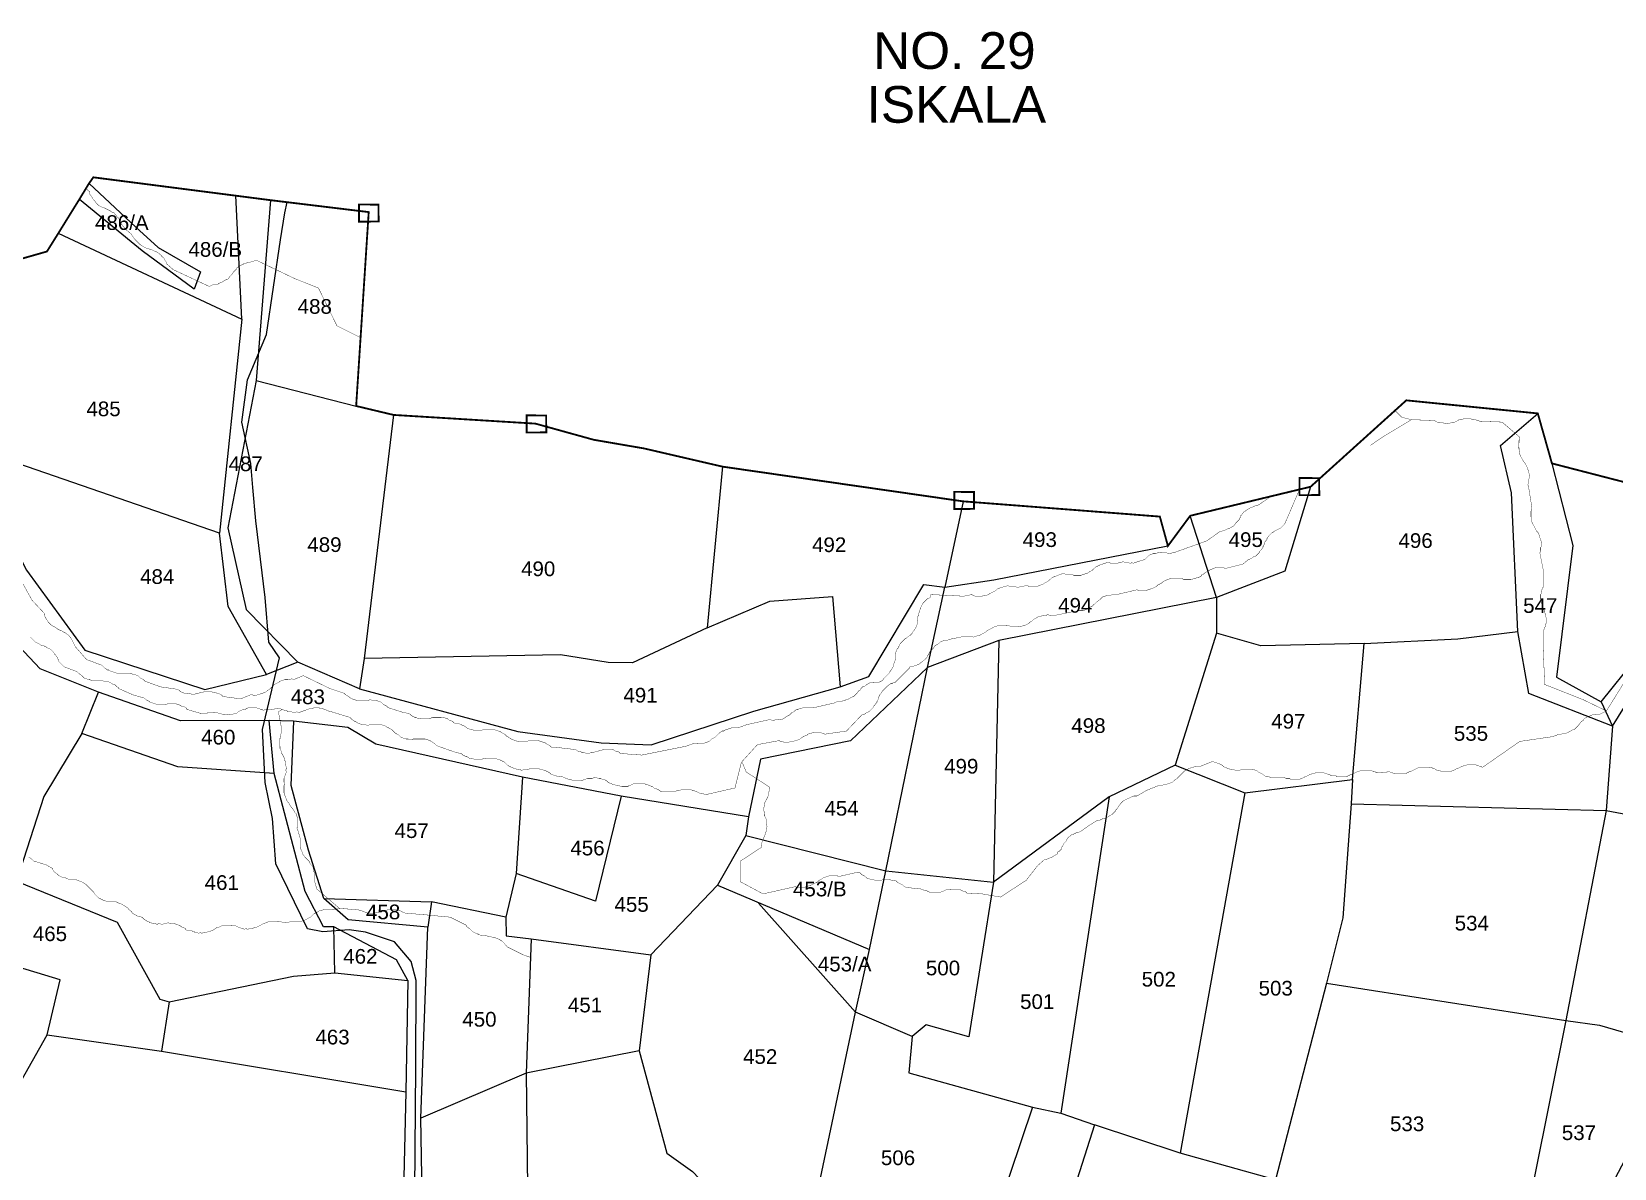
# Model space of a CAD drawing. Header units: inches. Extents: x 617 to 4497, y -923 to 1824.
# Drawn here: x 2661.3 to 3092.5, y 952.4 to 1262.1 of the extents above; entities that cross this region are included whole.
import ezdxf
from ezdxf.enums import TextEntityAlignment as Align

# ---------------------------------------------------------------- set-up
doc = ezdxf.new("R2010")
doc.units = ezdxf.units.IN
doc.header["$LTSCALE"] = 15
doc.header["$MEASUREMENT"] = 0
for name, color, linetype in [('BOUNDARY', 5, 'Continuous'), ('PLOT', 7, 'Continuous'), ('PLOT NO', 7, 'Continuous'), ('ROAD', 50, 'Continuous'), ('STREAM', 130, 'SL')]:
    doc.layers.add(name, color=color, linetype=linetype)
doc.styles.get("Standard").update_dxf_attribs({"font": 'arial.ttf'})
doc.linetypes.add('SL', pattern='A,8e-06,[1,streme line,S=0.066667,R=0,X=0,Y=0],-0.839413', length=0.839421)

msp = doc.modelspace()

# ---------------------------------------------------------------- linework, layer by layer
at = {"layer": 'BOUNDARY', "const_width": 0.5}
msp.add_lwpolyline([(3130.03, 1130.36), (3075.48, 1144.46), (3071.63, 1158.08), (3035.8, 1161.64), (3009.73, 1138.1), (2976.94, 1130.19), (2970.86, 1121.97), (2968.67, 1129.97), (2915.07, 1134.12), (2849.52, 1143.58), (2828.14, 1148.54), (2814.43, 1150.9), (2798.56, 1155.3), (2759.91, 1157.67), (2749.72, 1160.1), (2753.14, 1212.94), (2726.41, 1216.18), (2678.12, 1222.41), (2676.94, 1220.74), (2674.31, 1216.41), (2668.58, 1207.16), (2665.48, 1202.2), (2649.89, 1197.76)], dxfattribs=at)
at = {"layer": 'PLOT'}
for points in [[(2676.94, 1220.74), (2689.71, 1208.84), (2695.8, 1203.31), (2707.3, 1196.68), (2705.57, 1191.93), (2691.41, 1202.36), (2674.31, 1216.41)], [(2718.62, 1183.77), (2716.92, 1217.47)], [(2726.41, 1216.18), (2722.44, 1167.03), (2749.72, 1160.1)], [(2668.58, 1207.16), (2718.62, 1183.77), (2712.45, 1125.41)], [(2649.89, 1197.76), (2642.49, 1149.6), (2659.9, 1115.36), (2675.84, 1093.56), (2708.52, 1082.88), (2725.3, 1086.94), (2714.88, 1105.44), (2712.45, 1125.41), (2642.49, 1149.6)], [(2722.44, 1167.03), (2714.79, 1126.87), (2719.76, 1104.65), (2733.81, 1090.26), (2725.3, 1086.94)], [(2759.91, 1157.67), (2751.87, 1091.26), (2750.66, 1083.08), (2733.81, 1090.26)], [(3024.37, 1095.39), (3049.81, 1096.65), (3066.19, 1098.63), (3064.43, 1136.41), (3061.45, 1149.35), (3071.63, 1158.08)], [(2849.52, 1143.58), (2845.33, 1099.63), (2862.45, 1106.96), (2879.48, 1108.22), (2881.62, 1083.54)], [(3075.48, 1144.46), (3081.15, 1122.11), (3076.77, 1086.2), (3088.92, 1079.47), (3091.95, 1072.88), (3069.15, 1081.81), (3066.19, 1098.63)], [(2915.07, 1134.12), (2910.05, 1110.74)], [(3009.73, 1138.1), (3002.76, 1115.13), (2984.11, 1107.91), (2976.94, 1130.19)], [(2750.66, 1083.08), (2793.73, 1071.44), (2816.49, 1068.3), (2830.08, 1067.79), (2858.07, 1076.98), (2881.62, 1083.54), (2889.36, 1086.36), (2904.39, 1111.47), (2910.05, 1110.74), (2923.48, 1112.78), (2970.86, 1121.97)], [(2905.41, 1088.84), (2884.37, 1068.89), (2859.84, 1063.89), (2856.59, 1048.14), (2821.92, 1053.83), (2795.04, 1058.97), (2755.12, 1067.92), (2747.41, 1072.53), (2732.64, 1074.26), (2725.99, 1074.37), (2701.87, 1074.31), (2679.5, 1082.16), (2663.66, 1088.51), (2641.97, 1111.51)], [(2984.11, 1107.91), (2924.8, 1096.2), (2905.41, 1088.84), (2910.05, 1110.74)], [(2984.11, 1107.91), (2984.14, 1098.18), (2972.81, 1062.23), (2954.9, 1053.61), (2923.31, 1030.38)], [(2845.33, 1099.63), (2825.04, 1090.14), (2818.33, 1090.23), (2805.41, 1092.27), (2751.87, 1091.26)], [(2924.8, 1096.2), (2923.31, 1030.38), (2916.62, 988.22), (2904.99, 991.53), (2901.21, 988.34), (2900.26, 978.43), (2933.95, 969.07), (2918.43, 922.95), (2886.7, 853.29), (2890.22, 829.69), (2885.28, 810.62), (2876.73, 781.45), (2881.23, 780.53), (2857.8, 768.8), (2842.27, 766.4), (2837.38, 764.7)], [(2972.81, 1062.23), (2991.83, 1054.67), (3021.16, 1058.31), (3024.37, 1095.39), (2996.17, 1094.8), (2984.14, 1098.18)], [(3088.92, 1079.47), (3098.28, 1091.16), (3117.85, 1090.81), (3136.63, 1091.8), (3192.71, 1089.81), (3197.38, 1074.38), (3193.11, 1061.81)], [(2805.62, 770.9), (2829.62, 766.51), (2837.38, 764.7), (2842.59, 789.28), (2847.83, 814.98), (2852.14, 836.33), (2857.64, 861.29), (2861.2, 878.82), (2863.92, 890.8), (2873.44, 936.36), (2885.75, 994.93), (2889.53, 1012.01), (2894.05, 1033.45), (2905.41, 1088.84)], [(2547.76, 1082.69), (2584.05, 1064.54), (2597.39, 1059.41), (2628.17, 1042.83), (2657.23, 1030.65), (2684.6, 1019.42), (2696.25, 998.52), (2698.82, 997.79), (2732.64, 1004.71), (2743.89, 1005.64), (2743.64, 1018.17), (2740.8, 1018.17), (2735.83, 1027.8), (2727.42, 1060), (2725.99, 1074.37)], [(3091.95, 1072.88), (3099.69, 1085.28), (3187.11, 1083.31), (3193.11, 1061.81), (3179.96, 1054.95), (3171.58, 1040.28), (3146.55, 1015.46)], [(2727.42, 1060), (2701.14, 1061.8), (2675.03, 1070.84), (2679.5, 1082.16)], [(2740.89, 1025.94), (2736.72, 1039.12), (2732.02, 1056.69), (2732.73, 1074.22)], [(2675.03, 1070.84), (2664.6, 1053.73), (2657.23, 1030.65)], [(3091.95, 1072.88), (3090.23, 1049.87), (3079.29, 992.68), (3070.65, 949.71), (3062.3, 921.69), (3002.07, 889.28), (2972.77, 853.29), (2958.57, 841.74), (2941.16, 827.25)], [(2795.04, 1058.97), (2793.3, 1032.74), (2790.54, 1020.86), (2770.25, 1025.01)], [(3021.16, 1058.31), (3020.78, 1051.67), (3018.48, 1020.65), (3014.06, 1002.8), (3000.18, 949.23), (2974.19, 956.5), (2950.82, 964.28), (2935.88, 917.3), (2944.71, 914.52), (2944.68, 912.02), (2909.32, 841.97), (2886.7, 853.29)], [(2821.92, 1053.83), (2814.93, 1025.23), (2793.3, 1032.74)], [(2954.9, 1053.61), (2941.7, 967.44)], [(2991.83, 1054.67), (2974.19, 956.5)], [(2856.59, 1048.14), (2855.9, 1043.04), (2848.14, 1029.58), (2830, 1010.59), (2826.83, 984.37), (2834.38, 956.53), (2841.36, 951.55), (2852.12, 940.18), (2873.44, 936.36)], [(3020.78, 1051.67), (3090.23, 1049.87), (3146.9, 1039.27), (3146.55, 1015.46), (3113.32, 984.11)], [(2763.8, 1003.55), (2763.28, 973.23), (2761.85, 914.84), (2765.74, 878.04), (2764.36, 848.4), (2726.07, 853.94), (2725.45, 856.4), (2686.46, 860.95), (2656.28, 865.62), (2624.79, 873.88), (2606.07, 880.85), (2610.69, 915.47), (2621.2, 937.26), (2635.67, 947.05), (2642.35, 962.78), (2657.54, 974.56), (2665.54, 988.73), (2669.04, 1003.71), (2626.62, 1016.63), (2628.17, 1042.83)], [(2855.9, 1043.04), (2894.05, 1033.45)], [(2894.05, 1033.45), (2923.31, 1030.38)], [(2848.14, 1029.58), (2889.53, 1012.01)], [(2770.81, 847.21), (2768.45, 888.49), (2768.09, 923.99), (2767.35, 966.07), (2769.28, 1018.07), (2747.58, 1020.09), (2740.89, 1025.94), (2770.25, 1025.01), (2769.28, 1018.07)], [(2885.75, 994.93), (2859.32, 1024.62)], [(2763.8, 1003.55), (2760.67, 1009.23), (2743.64, 1018.17)], [(2790.54, 1020.86), (2790.58, 1015.7), (2797.44, 1014.89), (2796.03, 978.33), (2796.86, 908.1), (2797.26, 888.7), (2806.23, 887.91), (2804.58, 869.95), (2801.94, 844.91), (2799.83, 825.1), (2820.4, 820.38), (2813.72, 792.93), (2805.62, 770.9), (2787.95, 775.37)], [(2797.44, 1014.89), (2830, 1010.59)], [(2743.89, 1005.64), (2763.8, 1003.55)], [(3014.06, 1002.8), (3079.29, 992.68), (3088.48, 991.41), (3113.32, 984.11), (3102.7, 968.66), (3090.76, 946.08), (3062.3, 921.69)], [(2698.82, 997.79), (2696.71, 984.27)], [(2901.21, 988.34), (2885.75, 994.93)], [(2665.54, 988.73), (2696.71, 984.27), (2763.28, 973.23)], [(2826.83, 984.37), (2796.03, 978.33), (2767.35, 966.07)], [(2933.95, 969.07), (2941.7, 967.44), (2950.82, 964.28)]]:
    msp.add_lwpolyline(points, dxfattribs=at)
at = {"layer": 'PLOT', "color": 3, "const_width": 0.5}
for points in [[(2750.48, 1215.01), (2755.81, 1214.96), (2755.84, 1210.37), (2750.48, 1210.32), (2750.48, 1215.01), (2750.48, 1215.01)], [(2796.15, 1157.56), (2801.49, 1157.51), (2801.52, 1152.92), (2796.15, 1152.87), (2796.15, 1157.56), (2796.15, 1157.56)], [(3006.73, 1140.5), (3012.07, 1140.44), (3012.1, 1135.85), (3006.73, 1135.8), (3006.73, 1140.5), (3006.73, 1140.5)], [(2912.69, 1136.71), (2918.03, 1136.66), (2918.05, 1132.07), (2912.69, 1132.02), (2912.69, 1136.71), (2912.69, 1136.71)]]:
    msp.add_lwpolyline(points, dxfattribs=at)
at = {"layer": 'ROAD'}
msp.add_lwpolyline([(2765.7, 946.16), (2766, 979.87), (2766.08, 1003.61), (2764.71, 1008.79), (2760.21, 1014.12), (2752.29, 1016.71), (2747.83, 1017.41), (2740.67, 1016.8), (2736.48, 1017.64), (2731.07, 1028.6), (2727.88, 1035.38), (2726.91, 1047.68), (2724.96, 1057.55), (2724.23, 1071.92), (2728.86, 1091.48), (2725.93, 1095.74), (2724.96, 1107.92), (2722.4, 1128.81), (2721.54, 1137.94), (2721.05, 1144.4), (2718.62, 1155.72), (2720.08, 1167.24), (2725.32, 1179.54), (2729.1, 1205.42), (2730.32, 1212.72), (2730.89, 1215.63)], dxfattribs=at)
at = {"layer": 'STREAM', "color": 4, "lineweight": 0, "const_width": 0.1}
for points in [[(2676.06, 1219.34), (2677.15, 1218.46), (2677.15, 1217.81), (2677.81, 1216.93), (2677.81, 1216.71), (2678.25, 1216.27), (2679.12, 1215.18), (2679.34, 1214.96), (2679.56, 1214.74), (2680.43, 1214.31), (2680.87, 1214.09), (2681.09, 1214.09), (2681.96, 1213.65), (2682.84, 1213.21), (2683.06, 1213), (2683.71, 1212.78), (2684.59, 1211.68), (2684.81, 1211.47), (2685.02, 1211.25), (2685.46, 1210.37), (2685.68, 1209.93), (2685.68, 1209.72), (2685.9, 1209.5), (2686.77, 1208.4), (2688.52, 1206.87), (2688.74, 1206.44), (2689.4, 1205.56), (2689.62, 1205.34), (2690.05, 1204.91), (2690.93, 1204.03), (2691.36, 1203.81), (2691.58, 1203.6), (2692.46, 1203.16), (2692.89, 1202.94), (2693.11, 1202.94), (2693.99, 1202.72), (2694.86, 1202.28), (2695.08, 1202.28), (2695.74, 1201.85), (2696.83, 1200.97), (2696.83, 1200.75), (2697.27, 1200.53), (2697.7, 1199.66), (2697.92, 1199.44), (2698.14, 1199.22), (2698.14, 1198.79), (2699.89, 1197.26), (2709.73, 1192.66), (2710.6, 1193.1), (2711.04, 1193.1), (2712.13, 1193.32), (2712.35, 1193.54), (2713.01, 1193.76), (2714.1, 1194.41), (2714.54, 1194.63), (2714.76, 1194.63), (2715.41, 1195.51), (2715.63, 1195.73), (2715.85, 1195.94), (2716.29, 1196.6), (2717.16, 1197.47), (2717.16, 1197.69), (2717.82, 1198.13), (2718.91, 1198.79), (2719.13, 1198.79), (2719.57, 1199), (2720.44, 1199.22), (2720.88, 1199.22), (2721.1, 1199.44), (2721.53, 1199.44), (2722.41, 1199.88), (2732.9, 1194.85), (2739.46, 1192.23), (2744.49, 1181.95), (2751.05, 1178.67)], [(3032.62, 1159), (3034.59, 1157.03), (3037.21, 1156.37), (3029.56, 1151.78), (3026.06, 1149.38)], [(3095.36, 1085.11), (3090.33, 1077.02), (3083.99, 1080.08), (3073.5, 1084.23), (3073.06, 1095.38), (3073.06, 1098.66), (3073.28, 1099.1), (3073.72, 1100.19), (3073.72, 1100.41), (3073.94, 1101.07), (3073.94, 1102.38), (3073.72, 1102.81), (3073.72, 1103.03), (3073.5, 1104.13), (3073.5, 1104.34), (3073.28, 1104.56), (3072.84, 1105.44), (3072.63, 1106.53), (3072.63, 1106.75), (3072.41, 1107.41), (3072.41, 1108.72), (3072.63, 1109.15), (3072.63, 1109.37), (3072.84, 1110.47), (3073.06, 1110.68), (3073.06, 1110.9), (3073.28, 1111.34), (3073.28, 1114.62), (3072.19, 1120.08), (3072.41, 1120.74), (3072.41, 1121.61), (3072.63, 1121.83), (3072.63, 1122.71), (3072.41, 1123.8), (3072.19, 1124.24), (3072.19, 1124.46), (3071.75, 1125.55), (3071.53, 1125.77), (3071.31, 1125.99), (3070.88, 1126.86), (3070.44, 1127.74), (3070.22, 1127.95), (3070, 1128.61), (3069.78, 1129.92), (3069.78, 1130.14), (3069.78, 1130.58), (3069.78, 1131.45), (3070, 1131.89), (3070, 1132.11), (3070, 1132.55), (3069.13, 1138.01), (3068.91, 1138.67), (3069.13, 1139.1), (3069.13, 1140.2), (3069.35, 1140.42), (3069.35, 1141.07), (3069.13, 1142.38), (3068.91, 1142.82), (3068.91, 1143.04), (3068.47, 1143.91), (3068.25, 1144.35), (3068.04, 1144.57), (3067.6, 1145.23), (3067.16, 1146.1), (3066.94, 1146.32), (3066.72, 1146.97), (3066.51, 1148.29), (3066.51, 1148.72), (3066.29, 1148.94), (3066.51, 1150.03), (3066.51, 1150.47), (3066.51, 1150.69), (3066.72, 1150.91), (3066.51, 1151.78), (3061.91, 1155.72), (3055.79, 1155.94), (3055.36, 1156.16), (3054.48, 1156.37), (3054.04, 1156.37), (3053.39, 1156.59), (3052.08, 1156.59), (3051.86, 1156.59), (3051.42, 1156.59), (3050.55, 1156.37), (3050.11, 1156.37), (3049.89, 1156.16), (3049.02, 1155.72), (3048.14, 1155.5), (3047.92, 1155.5), (3047.05, 1155.28), (3045.74, 1155.5), (3045.52, 1155.5), (3045.08, 1155.5), (3044.21, 1155.72), (3043.77, 1155.94), (3043.55, 1156.16), (3043.33, 1156.16), (3037.21, 1156.37)], [(2999.39, 1135.82), (2995.67, 1133.2), (2995.02, 1132.98), (2994.14, 1132.76), (2993.93, 1132.55), (2993.27, 1132.33), (2992.18, 1131.67), (2991.96, 1131.45), (2991.52, 1131.23), (2990.86, 1130.36), (2990.65, 1130.14), (2990.65, 1129.92), (2990.21, 1129.05), (2989.55, 1128.39), (2989.33, 1128.17), (2988.9, 1127.52), (2987.8, 1126.86), (2987.37, 1126.64), (2987.15, 1126.64), (2986.27, 1126.21), (2985.84, 1126.21), (2985.62, 1125.99), (2985.18, 1125.99), (2981.46, 1123.36), (2972.94, 1120.3), (2971.19, 1119.87), (2970.53, 1120.08), (2969.66, 1120.08), (2969.44, 1120.08), (2968.57, 1120.3), (2967.47, 1119.87), (2967.04, 1119.87), (2966.82, 1119.87), (2965.72, 1119.43), (2965.51, 1119.21), (2965.29, 1118.99), (2964.63, 1118.34), (2963.54, 1117.9), (2963.32, 1117.9), (2962.66, 1117.68), (2961.35, 1117.24), (2961.13, 1117.46), (2960.7, 1117.24), (2959.82, 1117.46), (2959.38, 1117.46), (2959.17, 1117.46), (2958.73, 1117.68), (2956.98, 1117.24), (2956.76, 1117.24), (2956.32, 1117.24), (2955.23, 1117.24), (2955.01, 1117.46), (2954.36, 1117.46), (2953.04, 1117.02), (2952.61, 1116.81), (2952.39, 1116.81), (2951.51, 1116.37), (2951.08, 1116.15), (2950.86, 1115.93), (2950.2, 1115.28), (2949.33, 1114.84), (2949.11, 1114.62), (2948.45, 1114.4), (2947.14, 1113.96), (2946.92, 1113.96), (2946.49, 1113.96), (2945.61, 1113.96), (2945.17, 1113.96), (2944.96, 1114.18), (2944.52, 1114.18), (2944.08, 1114.18), (2942.99, 1114.18), (2942.77, 1114.4), (2942.11, 1114.4), (2940.8, 1113.96), (2940.37, 1113.74), (2940.15, 1113.74), (2939.27, 1113.31), (2939.05, 1113.09), (2938.83, 1112.87), (2937.96, 1112.21), (2937.09, 1111.78), (2936.87, 1111.56), (2936.21, 1111.34), (2935.12, 1110.9), (2934.68, 1110.9), (2934.46, 1110.9), (2933.37, 1110.9), (2932.93, 1110.9), (2932.71, 1111.12), (2932.28, 1111.12), (2932.06, 1111.12), (2929.87, 1110.68), (2929.22, 1110.9), (2928.34, 1110.9), (2928.12, 1110.9), (2927.25, 1111.12), (2926.16, 1110.9), (2925.72, 1110.68), (2925.5, 1110.68), (2924.41, 1110.25), (2924.19, 1110.03), (2923.97, 1109.81), (2923.09, 1109.37), (2922.22, 1108.94), (2922, 1108.72), (2921.35, 1108.5), (2920.03, 1108.28), (2919.82, 1108.28), (2919.38, 1108.28), (2918.29, 1108.28), (2918.07, 1108.5), (2917.85, 1108.5), (2917.41, 1108.72), (2915.22, 1108.28), (2906.26, 1108.72), (2906.04, 1107.84), (2905.39, 1107.62), (2904.73, 1106.97), (2904.51, 1106.75), (2904.08, 1106.31), (2903.42, 1105), (2903.42, 1104.78), (2903.2, 1104.34), (2902.98, 1103.47), (2902.98, 1103.03), (2902.76, 1102.81), (2902.76, 1101.94), (2902.54, 1100.85), (2902.54, 1100.63), (2902.33, 1099.97), (2901.67, 1098.88), (2901.45, 1098.66), (2901.23, 1098.22), (2900.58, 1097.57), (2900.14, 1097.35), (2899.92, 1097.13), (2899.7, 1096.91), (2899.27, 1096.69), (2898.61, 1096.04), (2898.39, 1095.82), (2897.95, 1095.38), (2897.3, 1094.07), (2897.08, 1093.85), (2896.86, 1093.41), (2896.64, 1092.54), (2896.64, 1092.1), (2896.64, 1091.88), (2896.64, 1091.01), (2896.21, 1089.92), (2896.21, 1089.7), (2895.99, 1089.04), (2895.33, 1087.95), (2895.11, 1087.73), (2894.89, 1087.29), (2894.24, 1086.64), (2894.02, 1086.42), (2893.8, 1086.2), (2893.58, 1085.98), (2893.14, 1085.33), (2892.27, 1084.89), (2891.61, 1084.89), (2890.74, 1084.89), (2890.52, 1084.67), (2889.65, 1084.67), (2888.55, 1084.01), (2888.33, 1083.79), (2887.9, 1083.79), (2887.24, 1083.14), (2887.02, 1082.7), (2886.8, 1082.7), (2886.15, 1081.83), (2885.49, 1081.17), (2885.27, 1080.95), (2884.62, 1080.73), (2883.53, 1080.08), (2883.09, 1080.08), (2882.87, 1079.86), (2881.78, 1079.64), (2881.56, 1079.64), (2881.12, 1079.64), (2880.9, 1079.64), (2880.03, 1079.2), (2874.34, 1077.89), (2873.69, 1077.89), (2872.59, 1077.89), (2872.38, 1077.89), (2871.72, 1077.89), (2870.41, 1077.67), (2870.19, 1077.45), (2869.75, 1077.45), (2868.88, 1076.8), (2868.66, 1076.58), (2868.44, 1076.58), (2867.79, 1075.92), (2866.91, 1075.49), (2866.69, 1075.27), (2866.04, 1074.83), (2864.72, 1074.61), (2864.29, 1074.61), (2864.07, 1074.61), (2862.98, 1074.39), (2862.76, 1074.61), (2862.32, 1074.61), (2862.1, 1074.61), (2856.2, 1073.3), (2853.79, 1072.43), (2853.36, 1072.43), (2852.26, 1072.43), (2852.05, 1072.43), (2851.39, 1072.21), (2850.08, 1071.77), (2849.86, 1071.55), (2849.42, 1071.55), (2848.55, 1070.9), (2848.33, 1070.68), (2848.11, 1070.46), (2847.45, 1069.8), (2846.58, 1069.37), (2846.36, 1069.15), (2845.92, 1068.71), (2844.61, 1068.27), (2844.17, 1068.27), (2843.96, 1068.27), (2842.86, 1068.05), (2842.64, 1068.27), (2842.43, 1068.27), (2841.99, 1068.27), (2839.58, 1067.4), (2827.56, 1064.99), (2821.66, 1065.43), (2821.22, 1065.87), (2820.35, 1066.09), (2820.13, 1066.31), (2819.47, 1066.52), (2818.16, 1066.52), (2817.72, 1066.52), (2817.5, 1066.52), (2816.41, 1066.31), (2815.97, 1066.31), (2815.76, 1066.09), (2814.88, 1065.87), (2814.01, 1065.65), (2813.79, 1065.65), (2812.91, 1065.43), (2811.6, 1065.65), (2811.38, 1065.65), (2810.95, 1065.87), (2810.07, 1066.09), (2809.85, 1066.31), (2809.42, 1066.52), (2809.2, 1066.52), (2803.51, 1067.18), (2802.86, 1067.18), (2802.42, 1067.62), (2801.55, 1068.05), (2801.33, 1068.27), (2800.67, 1068.49), (2799.36, 1068.93), (2798.92, 1068.93), (2798.7, 1068.93), (2797.61, 1068.93), (2797.39, 1068.93), (2796.95, 1068.93), (2796.08, 1068.71), (2795.21, 1068.71), (2794.77, 1068.71), (2794.11, 1068.71), (2792.8, 1068.93), (2792.58, 1069.15), (2792.36, 1069.15), (2791.27, 1069.8), (2791.05, 1070.02), (2790.83, 1070.02), (2790.61, 1070.24), (2790.18, 1070.68), (2789.3, 1071.12), (2789.08, 1071.33), (2788.43, 1071.55), (2787.12, 1071.99), (2786.9, 1071.99), (2786.46, 1071.99), (2785.37, 1071.99), (2785.15, 1071.99), (2784.93, 1071.99), (2783.84, 1071.77), (2782.96, 1071.77), (2782.74, 1071.77), (2781.87, 1071.77), (2780.78, 1071.99), (2780.34, 1072.21), (2780.12, 1072.21), (2779.25, 1072.86), (2778.81, 1073.08), (2778.59, 1073.08), (2778.37, 1073.3), (2777.72, 1073.52), (2776.4, 1073.74), (2775.97, 1074.18), (2774.87, 1074.61), (2774.66, 1074.83), (2774.22, 1075.05), (2772.91, 1075.27), (2772.47, 1075.27), (2772.25, 1075.27), (2771.16, 1075.27), (2770.72, 1075.27), (2770.5, 1075.27), (2769.63, 1074.83), (2768.53, 1074.83), (2768.32, 1074.83), (2767.66, 1074.83), (2766.35, 1075.05), (2766.13, 1075.27), (2765.69, 1075.27), (2764.82, 1075.71), (2764.6, 1075.92), (2764.38, 1076.14), (2763.94, 1076.36), (2762.63, 1076.58), (2758.48, 1077.89), (2758.04, 1078.33), (2757.17, 1078.77), (2756.95, 1078.99), (2756.51, 1079.42), (2755.2, 1079.86), (2754.76, 1079.86), (2754.54, 1079.86), (2753.45, 1080.08), (2753.01, 1079.86), (2752.79, 1079.86), (2751.92, 1079.86), (2750.83, 1079.86), (2750.61, 1079.86), (2749.95, 1079.86), (2748.64, 1080.3), (2748.42, 1080.52), (2748.2, 1080.52), (2747.33, 1081.17), (2746.89, 1081.39), (2746.67, 1081.61), (2746.45, 1081.83), (2742.52, 1083.14), (2735.31, 1086.64), (2732.68, 1085.54), (2732.24, 1085.76), (2731.15, 1085.54), (2730.93, 1085.54), (2730.28, 1085.54), (2728.97, 1085.11), (2728.75, 1084.89), (2728.31, 1084.67), (2727.44, 1084.23), (2727.22, 1084.01), (2727, 1083.79), (2726.34, 1083.14), (2725.47, 1082.48), (2725.25, 1082.26), (2724.81, 1082.05), (2723.5, 1081.61), (2723.28, 1081.39), (2722.84, 1081.39), (2721.97, 1081.17), (2721.53, 1081.39), (2721.31, 1081.39), (2720.88, 1081.39), (2718.25, 1080.3), (2713.44, 1080.95), (2713.01, 1081.39), (2712.13, 1081.83), (2711.91, 1081.83), (2711.26, 1082.05), (2709.95, 1082.26), (2709.51, 1082.26), (2709.29, 1082.26), (2708.2, 1082.26), (2707.98, 1082.05), (2707.54, 1082.05), (2706.67, 1081.83), (2705.79, 1081.61), (2705.57, 1081.61), (2704.92, 1081.61), (2703.61, 1081.83), (2703.17, 1081.83), (2702.95, 1081.83), (2701.86, 1082.26), (2701.64, 1082.48), (2701.42, 1082.7), (2700.98, 1082.92), (2696.39, 1083.58), (2692.24, 1085.11), (2691.8, 1085.54), (2690.93, 1085.98), (2690.71, 1086.2), (2690.27, 1086.64), (2688.96, 1087.07), (2688.74, 1087.07), (2688.3, 1087.29), (2687.43, 1087.29), (2686.99, 1087.29), (2686.77, 1087.29), (2685.9, 1087.29), (2684.81, 1087.29), (2684.59, 1087.29), (2683.93, 1087.51), (2682.62, 1087.95), (2682.4, 1088.17), (2681.96, 1088.17), (2681.09, 1088.82), (2680.87, 1089.04), (2680.65, 1089.26), (2680.43, 1089.48), (2676.28, 1091.01), (2673.22, 1094.51), (2673, 1094.94), (2672.56, 1095.82), (2672.34, 1096.26), (2672.13, 1096.69), (2671.25, 1097.79), (2670.81, 1098), (2670.6, 1098.22), (2669.72, 1098.66), (2669.5, 1098.88), (2669.28, 1098.88), (2668.41, 1099.32), (2667.54, 1099.97), (2667.32, 1099.97), (2666.66, 1100.41), (2665.79, 1101.28), (2665.57, 1101.72), (2665.35, 1101.94), (2664.91, 1102.81), (2664.91, 1103.25), (2664.69, 1103.47), (2664.69, 1103.69), (2661.41, 1107.19), (2659.01, 1111.56)], [(3006.82, 1137.57), (3002.67, 1127.95), (3001.58, 1126.86), (3001.36, 1126.64), (3001.14, 1126.64), (3000.7, 1126.42), (2999.83, 1125.99), (2999.61, 1125.77), (2999.17, 1125.55), (2998.3, 1124.68), (2997.86, 1124.02), (2997.86, 1123.8), (2997.2, 1122.93), (2996.99, 1122.05), (2996.77, 1121.83), (2996.77, 1121.61), (2996.11, 1120.74), (2995.89, 1120.52), (2995.67, 1120.08), (2994.8, 1119.21), (2994.14, 1118.99), (2993.93, 1118.77), (2993.05, 1118.34), (2992.61, 1118.12), (2991.3, 1117.02), (2986.93, 1115.93), (2986.49, 1115.93), (2986.27, 1115.93), (2985.84, 1116.15), (2984.74, 1116.15), (2984.52, 1116.15), (2984.09, 1116.15), (2982.99, 1115.71), (2982.34, 1115.49), (2982.12, 1115.28), (2981.25, 1114.84), (2980.37, 1114.18), (2980.15, 1114.18), (2979.93, 1113.74), (2979.06, 1113.31), (2978.62, 1113.31), (2978.4, 1113.09), (2977.09, 1112.87), (2976.44, 1112.87), (2976.22, 1112.87), (2975.12, 1112.87), (2974.69, 1113.09), (2974.25, 1113.09), (2974.03, 1113.09), (2973.59, 1113.09), (2972.72, 1113.09), (2972.28, 1113.09), (2971.85, 1113.09), (2970.75, 1112.87), (2970.1, 1112.43), (2969.88, 1112.43), (2969, 1111.78), (2968.13, 1111.34), (2967.91, 1111.12), (2967.69, 1110.9), (2966.82, 1110.47), (2966.38, 1110.25), (2966.16, 1110.25), (2964.85, 1109.81), (2964.19, 1109.81), (2963.98, 1109.81), (2962.88, 1109.81), (2962.44, 1110.03), (2957.85, 1108.94), (2956.98, 1108.72), (2956.54, 1108.72), (2956.32, 1108.72), (2955.89, 1108.72), (2955.01, 1108.5), (2954.57, 1108.5), (2954.36, 1108.5), (2953.04, 1108.06), (2952.61, 1107.62), (2952.39, 1107.41), (2951.51, 1106.75), (2950.86, 1106.09), (2950.64, 1106.09), (2950.42, 1105.66), (2949.55, 1105.22), (2949.33, 1105), (2948.89, 1104.78), (2947.8, 1104.34), (2947.14, 1104.34), (2946.7, 1104.34), (2945.83, 1104.13), (2945.17, 1104.13), (2944.3, 1103.91), (2939.93, 1103.03), (2939.71, 1103.03), (2939.27, 1103.03), (2939.05, 1103.03), (2937.96, 1103.25), (2937.74, 1103.03), (2937.3, 1103.03), (2935.99, 1102.81), (2935.34, 1102.6), (2935.12, 1102.38), (2934.24, 1101.94), (2933.59, 1101.28), (2933.37, 1101.28), (2932.93, 1100.85), (2932.06, 1100.41), (2931.84, 1100.41), (2931.4, 1100.19), (2930.09, 1099.97), (2929.43, 1099.97), (2929.22, 1099.97), (2928.12, 1099.97), (2927.69, 1100.19), (2927.25, 1100.19), (2927.03, 1100.19), (2926.81, 1100.41), (2925.72, 1100.41), (2925.28, 1100.41), (2925.06, 1100.41), (2923.75, 1099.97), (2923.09, 1099.75), (2922.88, 1099.53), (2922, 1099.1), (2921.35, 1098.66), (2921.13, 1098.44), (2920.69, 1098.22), (2919.82, 1097.79), (2919.6, 1097.57), (2919.16, 1097.57), (2917.85, 1097.13), (2917.19, 1097.35), (2916.97, 1097.35), (2915.88, 1097.35), (2915.44, 1097.35), (2911.07, 1096.47), (2910.85, 1096.26), (2910.41, 1096.26), (2910.2, 1096.26), (2909.98, 1096.26), (2908.88, 1095.82), (2908.67, 1095.6), (2908.45, 1095.38), (2907.35, 1094.73), (2906.92, 1094.07), (2906.7, 1093.85), (2906.04, 1093.2), (2905.61, 1092.32), (2905.39, 1092.1), (2905.39, 1091.88), (2904.73, 1091.01), (2904.29, 1090.79), (2904.08, 1090.57), (2902.98, 1089.7), (2902.33, 1089.48), (2902.11, 1089.48), (2901.23, 1089.04), (2900.58, 1089.04), (2900.58, 1088.82), (2896.42, 1084.67), (2895.99, 1084.67), (2895.77, 1084.45), (2895.33, 1084.45), (2894.46, 1083.79), (2894.24, 1083.58), (2894.02, 1083.36), (2893.14, 1082.48), (2892.71, 1081.83), (2892.49, 1081.61), (2892.05, 1080.73), (2891.83, 1079.86), (2891.61, 1079.64), (2891.61, 1079.42), (2890.96, 1078.55), (2890.74, 1078.33), (2890.52, 1077.89), (2889.65, 1077.02), (2888.99, 1076.58), (2888.77, 1076.58), (2887.9, 1075.92), (2887.46, 1075.92), (2883.31, 1071.55), (2877.4, 1070.68), (2876.97, 1070.9), (2876.75, 1070.9), (2876.31, 1071.12), (2875.44, 1071.12), (2875, 1071.12), (2874.56, 1071.12), (2873.25, 1070.9), (2872.81, 1070.68), (2872.59, 1070.46), (2871.5, 1070.02), (2870.85, 1069.58), (2870.63, 1069.37), (2870.19, 1069.15), (2869.32, 1068.93), (2868.88, 1068.71), (2868.66, 1068.71), (2867.35, 1068.49), (2866.69, 1068.49), (2866.47, 1068.49), (2865.38, 1068.71), (2864.94, 1068.93), (2859.04, 1067.84), (2854.67, 1063.03), (2852.92, 1056.03), (2845.27, 1054.28), (2843.52, 1054.5), (2843.08, 1054.72), (2842.86, 1054.72), (2842.64, 1054.94), (2841.55, 1055.38), (2841.33, 1055.38), (2840.9, 1055.59), (2839.58, 1055.59), (2838.93, 1055.59), (2838.71, 1055.59), (2837.62, 1055.38), (2836.74, 1055.16), (2836.52, 1055.16), (2836.3, 1054.94), (2835.21, 1054.94), (2834.77, 1054.94), (2834.56, 1054.94), (2833.24, 1054.94), (2832.59, 1055.16), (2832.37, 1055.38), (2831.5, 1055.81), (2830.84, 1056.03), (2830.62, 1056.25), (2830.4, 1056.47), (2830.18, 1056.47), (2829.09, 1056.91), (2828.87, 1056.91), (2828.43, 1057.12), (2827.12, 1057.34), (2826.47, 1057.12), (2826.25, 1057.12), (2825.16, 1057.12), (2824.28, 1056.69), (2824.06, 1056.69), (2823.84, 1056.47), (2822.75, 1056.47), (2822.31, 1056.47), (2822.09, 1056.47), (2820.78, 1056.69), (2820.13, 1056.91), (2819.91, 1056.91), (2818.82, 1057.34), (2818.38, 1057.56), (2818.16, 1057.78), (2817.94, 1058), (2817.5, 1058.22), (2816.63, 1058.44), (2816.41, 1058.65), (2815.97, 1058.65), (2814.66, 1058.87), (2814.01, 1058.65), (2813.79, 1058.65), (2812.69, 1058.65), (2811.82, 1058.22), (2811.6, 1058.22), (2811.16, 1058), (2810.29, 1058), (2809.85, 1058), (2809.63, 1058), (2808.32, 1058.22), (2807.67, 1058.44), (2807.45, 1058.44), (2806.35, 1058.87), (2805.92, 1059.09), (2804.17, 1059.31), (2802.86, 1059.75), (2802.64, 1059.97), (2802.42, 1060.18), (2801.98, 1060.4), (2801.11, 1060.84), (2800.89, 1060.84), (2800.45, 1061.06), (2799.14, 1061.28), (2798.48, 1061.28), (2798.27, 1061.28), (2797.17, 1061.28), (2796.3, 1061.06), (2796.08, 1061.06), (2795.64, 1061.06), (2794.77, 1060.84), (2794.33, 1061.06), (2794.11, 1061.06), (2792.8, 1061.28), (2792.14, 1061.71), (2791.93, 1061.71), (2791.05, 1062.15), (2790.61, 1062.59), (2790.4, 1062.81), (2790.18, 1063.03), (2789.74, 1063.25), (2788.87, 1063.68), (2788.65, 1063.68), (2788.21, 1063.9), (2786.9, 1064.12), (2786.24, 1064.12), (2786.02, 1064.12), (2784.93, 1064.12), (2784.06, 1063.9), (2783.84, 1063.9), (2783.4, 1063.9), (2782.53, 1063.9), (2782.09, 1063.9), (2781.87, 1063.9), (2780.56, 1064.12), (2779.9, 1064.56), (2779.68, 1064.56), (2778.81, 1064.99), (2778.37, 1065.43), (2777.06, 1065.65), (2772.03, 1067.4), (2771.6, 1067.62), (2771.38, 1067.84), (2771.16, 1068.05), (2770.28, 1068.71), (2770.06, 1068.71), (2769.85, 1068.93), (2768.53, 1069.37), (2767.88, 1069.37), (2767.44, 1069.37), (2766.57, 1069.37), (2765.69, 1069.37), (2765.26, 1069.37), (2765.04, 1069.15), (2763.94, 1069.37), (2763.73, 1069.37), (2763.29, 1069.37), (2761.98, 1069.8), (2761.54, 1070.24), (2761.32, 1070.46), (2760.45, 1070.9), (2760.01, 1071.33), (2759.79, 1071.55), (2759.57, 1071.77), (2759.35, 1071.99), (2758.48, 1072.43), (2758.04, 1072.65), (2757.82, 1072.86), (2756.51, 1073.3), (2755.85, 1073.3), (2755.64, 1073.3), (2754.54, 1073.3), (2753.67, 1073.3), (2753.45, 1073.3), (2753.01, 1073.08), (2751.92, 1073.3), (2751.7, 1073.3), (2751.26, 1073.3), (2750.17, 1073.74), (2749.52, 1074.18), (2749.3, 1074.18), (2748.42, 1074.83), (2747.98, 1075.27), (2742.96, 1076.8), (2742.08, 1077.02), (2741.86, 1077.02), (2741.65, 1077.24), (2741.21, 1077.45), (2740.33, 1077.67), (2739.9, 1077.67), (2739.68, 1077.89), (2738.37, 1077.89), (2737.49, 1077.67), (2737.27, 1077.67), (2736.4, 1077.45), (2735.52, 1077.02), (2735.31, 1077.02), (2734.87, 1076.8), (2733.99, 1076.58), (2733.56, 1076.8), (2733.12, 1076.58), (2731.81, 1076.8), (2731.15, 1076.8), (2730.93, 1077.02), (2730.06, 1077.24), (2729.62, 1077.45), (2728.53, 1076.8), (2729.4, 1072.21), (2729.4, 1071.12), (2729.18, 1070.68), (2728.97, 1069.58), (2728.97, 1069.37), (2728.75, 1068.71), (2728.97, 1067.4), (2728.97, 1067.18), (2728.97, 1066.74), (2729.4, 1065.87), (2729.4, 1065.43), (2729.62, 1065.21), (2730.06, 1064.34), (2730.28, 1063.46), (2730.5, 1063.25), (2730.5, 1062.59), (2730.71, 1061.28), (2730.5, 1060.84), (2730.71, 1060.62), (2730.5, 1059.53), (2730.28, 1059.31), (2730.28, 1058.87), (2730.06, 1058.65), (2730.06, 1057.56), (2730.28, 1057.12), (2730.06, 1056.69), (2730.06, 1055.59), (2730.06, 1055.38), (2730.06, 1054.72), (2730.5, 1053.41), (2730.71, 1052.97), (2730.71, 1052.75), (2731.37, 1051.88), (2731.59, 1051.66), (2731.59, 1051.44), (2732.24, 1050.57), (2732.9, 1049.69), (2732.9, 1049.47), (2733.34, 1049.04), (2733.78, 1047.72), (2733.78, 1047.29), (2733.78, 1047.07), (2733.78, 1045.97), (2733.78, 1045.76), (2733.78, 1045.32), (2733.56, 1045.1), (2733.78, 1044.66), (2734.43, 1042.48), (2734.43, 1042.04), (2734.43, 1040.95), (2734.43, 1040.73), (2734.43, 1040.07), (2734.87, 1038.76), (2735.09, 1038.54), (2735.09, 1038.1), (2735.74, 1037.23), (2735.96, 1037.01), (2736.18, 1036.79), (2736.84, 1036.14), (2737.27, 1035.26), (2737.49, 1035.04), (2737.93, 1034.61), (2738.15, 1033.3), (2738.37, 1032.86), (2738.37, 1032.64), (2738.37, 1031.55), (2738.37, 1031.11), (2738.37, 1030.89), (2738.37, 1030.67), (2739.02, 1028.49), (2745.14, 1023.24)], [(2660.98, 1097.13), (2661.85, 1096.26), (2662.07, 1096.04), (2662.29, 1095.82), (2663.16, 1095.38), (2663.6, 1095.16), (2663.82, 1094.94), (2664.69, 1094.73), (2665.57, 1094.29), (2665.79, 1094.07), (2666.44, 1093.85), (2667.32, 1092.98), (2667.54, 1092.54), (2667.75, 1092.32), (2668.41, 1091.45), (2668.41, 1091.23), (2668.63, 1091.01), (2668.63, 1090.57), (2670.16, 1089.04), (2673.66, 1087.73), (2674.09, 1087.29), (2674.97, 1086.64), (2675.19, 1086.42), (2675.62, 1085.98), (2676.94, 1085.54), (2677.15, 1085.54), (2677.59, 1085.33), (2678.47, 1085.33), (2678.9, 1085.33), (2679.12, 1085.33), (2680.21, 1085.33), (2681.09, 1085.11), (2681.31, 1085.11), (2681.96, 1085.11), (2683.28, 1084.45), (2683.49, 1084.23), (2683.93, 1084.23), (2684.59, 1083.58), (2685.02, 1083.36), (2685.02, 1083.14), (2685.46, 1082.92), (2688.96, 1081.39), (2692.02, 1080.52), (2692.46, 1080.08), (2693.33, 1079.64), (2693.55, 1079.42), (2694.21, 1079.2), (2695.52, 1078.77), (2695.74, 1078.77), (2696.17, 1078.77), (2697.05, 1078.77), (2697.49, 1078.77), (2697.7, 1078.77), (2698.58, 1078.99), (2699.67, 1078.99), (2699.89, 1078.99), (2700.55, 1078.99), (2701.86, 1078.55), (2702.08, 1078.33), (2702.51, 1078.33), (2703.39, 1077.89), (2703.61, 1077.45), (2703.82, 1077.45), (2704.26, 1077.24), (2707.32, 1076.36), (2711.7, 1076.58), (2712.35, 1076.36), (2713.23, 1076.14), (2713.44, 1076.14), (2714.1, 1075.92), (2715.41, 1076.14), (2715.85, 1076.14), (2716.07, 1076.14), (2717.16, 1076.36), (2717.38, 1076.58), (2717.6, 1076.8), (2718.47, 1077.24), (2719.57, 1077.45), (2719.78, 1077.67), (2720.44, 1077.89), (2721.75, 1077.89), (2721.97, 1077.89), (2722.41, 1077.89), (2723.28, 1077.67), (2723.72, 1077.45), (2723.94, 1077.45), (2724.37, 1077.24), (2728.75, 1077.67), (2729.62, 1077.45)], [(2854.89, 1063.03), (2855.98, 1060.4), (2862.32, 1056.25), (2862.1, 1054.28), (2861.88, 1053.63), (2861.45, 1052.75), (2861.23, 1052.53), (2861.01, 1051.88), (2860.79, 1050.57), (2860.79, 1050.35), (2860.79, 1049.91), (2861.01, 1048.82), (2861.01, 1048.6), (2861.01, 1048.38), (2861.45, 1047.5), (2861.45, 1046.41), (2861.45, 1046.19), (2861.66, 1045.54), (2861.45, 1044.23), (2861.23, 1043.79), (2861.23, 1043.57), (2860.79, 1042.48), (2860.57, 1042.26), (2860.57, 1042.04), (2860.35, 1041.82), (2860.13, 1039.85), (2854.45, 1036.14), (2854.45, 1030.45), (2860.57, 1027.17), (2864.51, 1028.05), (2869.32, 1029.14), (2869.75, 1028.92), (2870.85, 1028.92), (2871.06, 1028.92), (2871.72, 1028.92), (2873.03, 1029.36), (2873.47, 1029.36), (2873.69, 1029.58), (2874.56, 1030.02), (2875, 1030.23), (2875.22, 1030.23), (2875.87, 1030.89), (2876.75, 1031.33), (2876.97, 1031.55), (2877.62, 1031.76), (2878.93, 1032.2), (2879.15, 1032.2), (2879.59, 1032.2), (2880.68, 1032.2), (2880.9, 1031.98), (2881.12, 1031.98), (2881.56, 1031.98), (2886.37, 1033.08), (2887.02, 1032.86), (2887.46, 1032.42), (2888.33, 1031.98), (2888.55, 1031.76), (2888.99, 1031.33), (2890.3, 1031.11), (2890.74, 1031.11), (2890.96, 1030.89), (2892.05, 1030.89), (2892.27, 1030.89), (2892.71, 1030.89), (2893.58, 1031.11), (2894.46, 1031.11), (2894.89, 1031.11), (2895.55, 1030.89), (2896.86, 1030.67), (2897.08, 1030.45), (2897.3, 1030.23), (2898.17, 1029.8), (2898.61, 1029.58), (2898.83, 1029.36), (2899.05, 1029.14), (2899.7, 1028.92), (2903.64, 1028.49), (2904.08, 1028.27), (2905.17, 1028.05), (2905.39, 1027.83), (2906.04, 1027.61), (2907.35, 1027.61), (2907.57, 1027.61), (2908.01, 1027.61), (2908.88, 1027.61), (2909.32, 1027.83), (2909.54, 1027.83), (2910.41, 1028.27), (2911.51, 1028.27), (2911.73, 1028.49), (2912.38, 1028.49), (2913.69, 1028.49), (2913.91, 1028.27), (2914.35, 1028.27), (2915.22, 1027.83), (2915.66, 1027.83), (2915.88, 1027.61), (2916.1, 1027.39), (2920.25, 1027.17), (2925.28, 1026.3), (2932.28, 1030.89), (2935.34, 1034.83), (2937.3, 1036.57), (2937.74, 1036.57), (2938.83, 1037.01), (2939.05, 1037.01), (2939.71, 1037.45), (2940.8, 1038.1), (2940.8, 1038.54), (2941.24, 1038.76), (2941.9, 1039.42), (2941.9, 1039.85), (2942.11, 1040.07), (2942.55, 1040.95), (2943.21, 1041.6), (2943.21, 1041.82), (2943.64, 1042.48), (2944.74, 1043.35), (2944.96, 1043.35), (2945.39, 1043.57), (2946.27, 1044.01), (2946.7, 1044.01), (2946.92, 1044.23), (2947.14, 1044.23), (2949.33, 1045.76), (2951.73, 1047.29), (2952.39, 1047.29), (2953.26, 1047.72), (2953.48, 1047.72), (2954.14, 1047.94), (2955.23, 1048.6), (2955.67, 1048.82), (2955.89, 1049.04), (2956.54, 1049.69), (2956.76, 1050.13), (2956.98, 1050.35), (2957.42, 1051), (2958.07, 1051.88), (2958.29, 1052.1), (2958.73, 1052.53), (2960.04, 1053.19), (2960.26, 1053.19), (2960.48, 1053.41), (2961.57, 1053.84), (2962.01, 1053.84), (2962.23, 1053.84), (2962.44, 1053.84), (2965.07, 1055.38), (2968.35, 1056.69), (2968.78, 1056.69), (2969.88, 1056.91), (2970.1, 1056.91), (2970.75, 1057.12), (2972.06, 1057.56), (2972.28, 1057.78), (2972.5, 1058), (2973.38, 1058.65), (2973.59, 1058.87), (2973.81, 1059.09), (2974.47, 1059.75), (2975.12, 1060.4), (2975.34, 1060.62), (2976, 1061.06), (2977.09, 1061.5), (2977.53, 1061.5), (2977.75, 1061.71), (2978.84, 1061.93), (2979.06, 1061.93), (2979.5, 1061.93), (2979.72, 1061.93), (2982.99, 1063.25), (2984.96, 1062.59), (2985.4, 1062.37), (2986.27, 1061.71), (2986.49, 1061.71), (2987.15, 1061.28), (2988.46, 1061.06), (2988.9, 1061.06), (2989.12, 1060.84), (2990.21, 1060.84), (2990.43, 1060.84), (2990.86, 1061.06), (2991.74, 1061.06), (2992.61, 1061.06), (2993.05, 1061.06), (2993.71, 1061.06), (2995.02, 1060.84), (2995.24, 1060.62), (2995.46, 1060.4), (2996.33, 1059.97), (2996.77, 1059.75), (2996.99, 1059.53), (2997.2, 1059.31), (2999.17, 1058.87), (3002.45, 1058.87), (3003.11, 1058.65), (3003.98, 1058.65), (3004.2, 1058.44), (3004.86, 1058.44), (3006.17, 1058.44), (3006.6, 1058.44), (3006.82, 1058.44), (3007.92, 1058.87), (3008.14, 1059.09), (3008.35, 1059.09), (3009.23, 1059.53), (3010.32, 1059.97), (3010.54, 1059.97), (3011.2, 1060.18), (3012.51, 1060.18), (3012.73, 1060.18), (3013.16, 1060.18), (3014.04, 1059.97), (3014.48, 1059.75), (3014.69, 1059.75), (3015.13, 1059.53), (3015.57, 1059.31), (3016.66, 1059.31), (3016.88, 1059.09), (3017.54, 1059.09), (3018.85, 1059.09), (3019.07, 1059.09), (3019.5, 1059.09), (3020.38, 1059.53), (3020.81, 1059.75), (3021.03, 1059.75), (3021.91, 1060.18), (3022.78, 1060.62), (3023, 1060.62), (3023.66, 1060.84), (3024.97, 1060.84), (3025.41, 1060.84), (3025.62, 1060.84), (3026.72, 1060.62), (3026.94, 1060.4), (3027.37, 1060.4), (3027.59, 1060.18), (3030.87, 1060.4), (3031.31, 1060.4), (3031.75, 1060.18), (3032.84, 1059.97), (3033.06, 1059.97), (3033.71, 1059.97), (3035.02, 1059.97), (3035.24, 1059.97), (3035.68, 1059.97), (3036.56, 1060.4), (3036.99, 1060.62), (3037.21, 1060.62), (3038.09, 1061.06), (3038.96, 1061.5), (3039.18, 1061.5), (3039.83, 1061.71), (3041.15, 1061.71), (3041.58, 1061.71), (3041.8, 1061.71), (3042.89, 1061.5), (3043.11, 1061.28), (3043.55, 1061.28), (3043.77, 1061.06), (3044.21, 1060.84), (3045.3, 1060.62), (3045.52, 1060.62), (3046.17, 1060.62), (3047.49, 1060.62), (3047.92, 1060.62), (3048.14, 1060.62), (3049.23, 1061.06), (3049.45, 1061.28), (3049.67, 1061.28), (3050.55, 1061.71), (3051.64, 1062.15), (3051.86, 1062.15), (3052.51, 1062.37), (3053.83, 1062.37), (3054.04, 1062.37), (3054.48, 1062.37), (3055.36, 1062.15), (3055.79, 1061.93), (3056.01, 1061.93), (3056.45, 1061.71), (3056.67, 1061.71), (3066.72, 1068.71), (3075.69, 1070.02), (3077.44, 1070.68), (3077.87, 1070.68), (3078.97, 1070.9), (3079.18, 1070.9), (3079.84, 1071.12), (3080.93, 1071.77), (3081.37, 1071.99), (3081.59, 1071.99), (3082.25, 1072.65), (3082.68, 1073.08), (3083.34, 1073.96), (3084.21, 1074.61), (3084.21, 1074.83), (3084.87, 1075.27), (3085.96, 1075.71), (3086.4, 1075.92), (3086.62, 1075.92), (3087.71, 1076.14), (3087.93, 1076.14), (3088.37, 1076.14), (3088.59, 1076.14), (3090.33, 1077.02)], [(2797.17, 1009.9), (2795.21, 1010.56), (2790.83, 1012.75), (2790.61, 1013.18), (2790.4, 1013.18), (2790.18, 1013.62), (2789.52, 1014.28), (2789.08, 1014.49), (2788.87, 1014.71), (2787.77, 1015.15), (2787.12, 1015.37), (2786.9, 1015.37), (2785.81, 1015.59), (2784.93, 1015.81), (2784.71, 1015.81), (2784.27, 1015.81), (2783.18, 1016.02), (2782.96, 1016.24), (2782.74, 1016.24), (2781.43, 1016.9), (2781, 1017.34), (2780.78, 1017.55), (2779.9, 1018.21), (2779.68, 1018.65), (2775.31, 1020.83), (2768.32, 1021.49), (2763.07, 1021.93), (2762.63, 1022.15), (2762.41, 1022.15), (2762.19, 1022.36), (2761.1, 1022.8), (2760.88, 1022.8), (2760.45, 1022.8), (2759.13, 1023.02), (2758.48, 1022.8), (2758.26, 1022.8), (2757.17, 1022.58), (2756.51, 1022.15), (2756.07, 1022.15), (2755.85, 1022.15), (2754.76, 1021.93), (2754.54, 1021.93), (2754.11, 1021.93), (2752.79, 1021.93), (2752.14, 1022.15), (2751.92, 1022.36), (2751.05, 1022.58), (2750.39, 1022.8), (2745.14, 1023.24), (2743.83, 1022.8), (2743.18, 1023.02), (2742.3, 1023.02), (2742.08, 1023.02), (2741.21, 1023.02), (2740.11, 1022.58), (2739.68, 1022.58), (2739.46, 1022.36), (2738.58, 1021.93), (2738.15, 1021.71), (2737.93, 1021.49), (2737.27, 1020.83), (2736.4, 1020.4), (2736.18, 1020.18), (2735.52, 1019.96), (2734.43, 1019.52), (2733.99, 1019.52), (2733.78, 1019.52), (2732.68, 1019.52), (2732.24, 1019.52), (2732.03, 1019.52), (2731.59, 1019.52), (2730.28, 1019.3), (2730.06, 1019.3), (2729.4, 1019.52), (2728.53, 1019.52), (2728.31, 1019.74), (2727.65, 1019.74), (2726.34, 1019.74), (2725.9, 1019.52), (2725.69, 1019.52), (2724.59, 1019.09), (2724.37, 1019.09), (2724.16, 1018.87), (2723.28, 1018.43), (2722.41, 1017.99), (2721.97, 1017.99), (2721.53, 1017.77), (2720, 1017.55), (2719.78, 1017.77), (2719.35, 1017.55), (2718.47, 1017.77), (2718.03, 1017.99), (2717.82, 1017.99), (2717.38, 1018.21), (2716.94, 1018.43), (2715.85, 1018.43), (2715.63, 1018.65), (2714.97, 1018.65), (2713.66, 1018.65), (2713.44, 1018.43), (2713.01, 1018.43), (2712.13, 1017.99), (2711.7, 1017.99), (2711.48, 1017.77), (2710.82, 1017.34), (2709.73, 1016.9), (2709.51, 1016.9), (2708.85, 1016.68), (2707.54, 1016.46), (2707.32, 1016.68), (2706.89, 1016.46), (2705.79, 1016.68), (2705.57, 1016.9), (2705.36, 1016.9), (2704.92, 1017.12), (2704.7, 1017.12), (2703.39, 1017.34), (2703.17, 1017.77), (2702.08, 1018.21), (2701.86, 1018.43), (2701.42, 1018.65), (2700.11, 1019.09), (2699.67, 1019.09), (2699.45, 1019.09), (2698.36, 1019.3), (2698.14, 1019.09), (2697.7, 1019.09), (2696.83, 1018.87), (2695.95, 1019.09), (2695.52, 1018.87), (2694.86, 1019.09), (2693.55, 1019.3), (2693.33, 1019.52), (2693.11, 1019.52), (2692.02, 1020.18), (2691.8, 1020.4), (2691.58, 1020.62), (2691.36, 1020.83), (2690.27, 1021.05), (2688.74, 1021.93), (2688.52, 1022.36), (2687.65, 1023.02), (2687.65, 1023.24), (2686.99, 1023.68), (2685.9, 1024.33), (2685.46, 1024.55), (2685.24, 1024.55), (2684.37, 1024.99), (2683.93, 1024.99), (2683.71, 1024.99), (2682.62, 1024.99), (2681.74, 1025.21), (2681.53, 1025.21), (2680.87, 1025.42), (2679.56, 1026.08), (2679.34, 1026.3), (2679.12, 1026.52), (2678.47, 1027.17), (2678.25, 1027.61), (2678.03, 1027.83), (2677.81, 1028.05), (2677.37, 1028.49), (2676.72, 1029.14), (2676.5, 1029.36), (2676.06, 1029.8), (2674.97, 1030.45), (2674.53, 1030.67), (2674.31, 1030.67), (2673.22, 1031.11), (2673, 1031.11), (2672.56, 1031.11), (2671.69, 1031.11), (2670.81, 1031.33), (2670.6, 1031.55), (2669.94, 1031.55), (2668.63, 1032.2), (2668.41, 1032.42), (2668.19, 1032.64), (2667.32, 1033.3), (2667.1, 1033.73), (2667.1, 1033.95), (2666.88, 1034.17), (2665.35, 1035.04), (2661.85, 1036.14), (2661.41, 1036.57), (2660.54, 1037.23)]]:
    msp.add_lwpolyline(points, dxfattribs=at)

# ---------------------------------------------------------------- texts
at = {"layer": 'PLOT NO'}
for s, height, p in [('NO. 29', 10, (2912.7, 1256.95)), ('ISKALA', 10, (2913.24, 1242.28)), ('486/A', 4, (2685.88, 1210.08)), ('486/B', 4, (2711.34, 1202.77)), ('488', 4, (2738.45, 1187.23)), ('485', 4, (2680.9, 1159.32)), ('487', 4, (2719.63, 1144.35)), ('493', 4, (2935.96, 1123.69)), ('495', 4, (2992.08, 1123.69)), ('496', 4, (3038.34, 1123.44)), ('489', 4, (2741.08, 1122.33)), ('492', 4, (2878.58, 1122.3)), ('490', 4, (2799.31, 1115.74)), ('484', 4, (2695.52, 1113.62)), ('494', 4, (2945.63, 1105.79)), ('547', 4, (3072.3, 1105.73)), ('483', 4, (2736.55, 1080.87)), ('491', 4, (2827.19, 1081.31)), ('498', 4, (2949.22, 1073.02)), ('497', 4, (3003.68, 1074.2)), ('460', 4, (2712.16, 1069.87)), ('535', 4, (3053.43, 1070.89)), ('499', 4, (2914.56, 1061.95)), ('454', 4, (2881.95, 1050.49)), ('457', 4, (2764.85, 1044.4)), ('456', 4, (2812.74, 1039.66)), ('461', 4, (2713.11, 1030.25)), ('453/B', 4, (2876.03, 1028.5)), ('455', 4, (2824.76, 1024.28)), ('458', 4, (2757.07, 1022.25)), ('465', 4, (2666.3, 1016.31)), ('534', 4, (3053.64, 1019.19)), ('462', 4, (2750.87, 1010.15)), ('453/A', 4, (2882.8, 1008.05)), ('500', 4, (2909.59, 1006.98)), ('502', 4, (2968.38, 1003.92)), ('503', 4, (3000.23, 1001.47)), ('451', 4, (2812.07, 996.89)), ('501', 4, (2935.26, 997.81)), ('450', 4, (2783.3, 993)), ('463', 4, (2743.28, 988.16)), ('452', 4, (2859.79, 982.85)), ('533', 4, (3036.03, 964.52)), ('537', 4, (3082.84, 962.1)), ('506', 4, (2897.34, 955.27))]:
    msp.add_text(s, height=height, dxfattribs=at).set_placement(p, align=Align.MIDDLE_CENTER)

doc.saveas('drawing.dxf')
